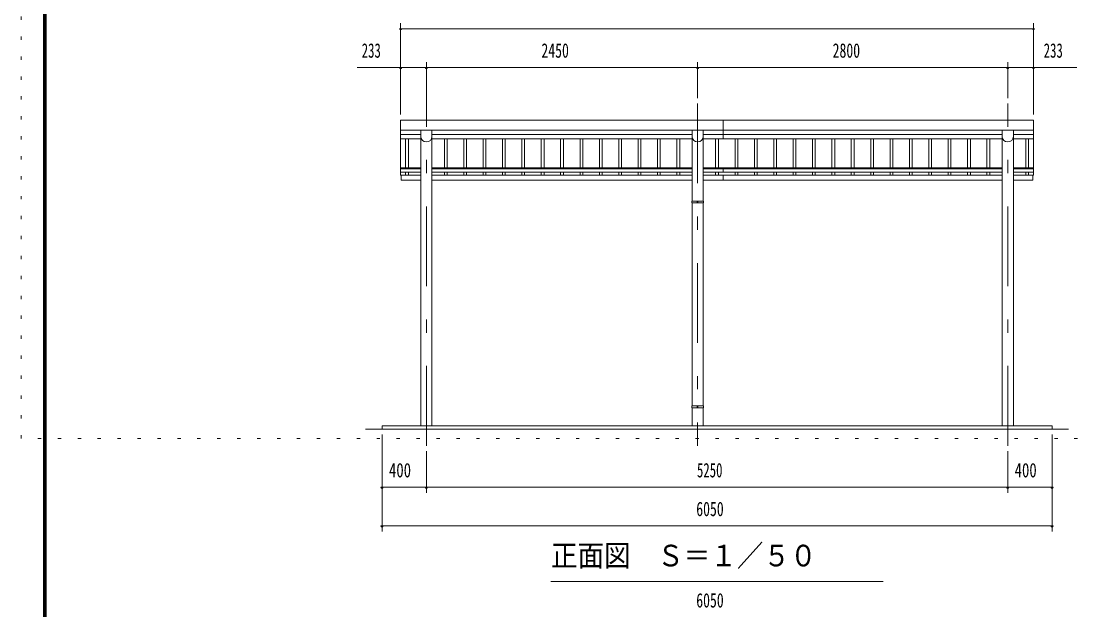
# Model space of a CAD drawing. Units: millimetres, scale not verified, with parts at other scales. Extents: x -25648 to 25658, y -10130 to 10130.
# Drawn here: x -3242 to 6335, y 184 to 5498 of the extents above; entities that cross this region are included whole.
import ezdxf
from ezdxf.enums import TextEntityAlignment as Align

# ---------------------------------------------------------------- set-up
doc = ezdxf.new("R2010")
doc.units = ezdxf.units.MM
doc.header["$LTSCALE"] = 60
doc.linetypes.add('USER3', pattern=[24, 12, -5, 2, -5])
doc.linetypes.add('USER4', pattern=[3, 0.5, -2.5])
for name, color, linetype, lineweight in [('0-2_1-05BOLD', 7, 'Continuous', 18), ('0-3_1-25CENTER', 3, 'USER3', 18), ('0-4_1-45THIN', 4, 'Continuous', 18), ('0-5_1-55DIM', 3, 'Continuous', 18), ('0-C_F-F1PAPER', 5, 'Continuous', 18), ('0-D_F-E_J_ADD', 5, 'USER4', 18)]:
    doc.layers.add(name, color=color, linetype=linetype, lineweight=lineweight)
doc.styles.add('ＭＳ ゴシック', font='')
doc.styles.get('ＭＳ ゴシック').set_extended_font_data('MS Gothic')

msp = doc.modelspace()

# ---------------------------------------------------------------- linework, layer by layer
at = {"layer": '0-2_1-05BOLD'}
for p, q in [((3096.43, 4604.67), (3096.43, 4435.72)), ((183.43, 4513.88), (5899.43, 4513.88)), ((365.63, 1845.67), (365.63, 4513.46)), ((467.23, 4513.46), (467.23, 1845.67)), ((2815.63, 3874.27), (2815.63, 4513.46)), ((2917.23, 4513.46), (2917.23, 3874.27)), ((5615.63, 1845.67), (5615.63, 4513.46)), ((5717.23, 4513.46), (5717.23, 1845.67)), ((365.63, 4474.8), (183.43, 4474.8)), ((183.43, 4435.72), (365.63, 4435.72)), ((2815.63, 4474.8), (467.23, 4474.8)), ((467.23, 4435.72), (2815.63, 4435.72)), ((5615.63, 4474.8), (2917.23, 4474.8)), ((2917.23, 4435.72), (5615.63, 4435.72)), ((5899.43, 4474.8), (5717.23, 4474.8)), ((5717.23, 4435.72), (5899.43, 4435.72)), ((365.63, 4175.57), (183.43, 4175.57)), ((183.43, 4166.18), (365.63, 4166.18)), ((365.63, 4136.55), (183.43, 4136.55)), ((467.23, 4175.57), (2815.63, 4175.57)), ((2815.63, 4166.18), (467.23, 4166.18)), ((467.23, 4136.55), (2815.63, 4136.55)), ((2917.23, 4175.57), (5615.63, 4175.57)), ((5615.63, 4166.18), (2917.23, 4166.18)), ((2917.23, 4136.55), (5615.63, 4136.55)), ((3096.43, 4175.57), (3096.43, 4136.55)), ((5899.43, 4175.57), (5717.23, 4175.57)), ((5717.23, 4166.18), (5899.43, 4166.18)), ((5717.23, 4136.55), (5899.43, 4136.55)), ((2815.63, 4109.38), (467.23, 4109.38)), ((467.23, 4064.37), (2815.63, 4064.37)), ((5615.63, 4109.38), (2917.23, 4109.38)), ((2917.23, 4064.37), (5615.63, 4064.37)), ((3096.43, 4109.38), (3096.43, 4064.37)), ((5899.43, 4109.38), (5717.23, 4109.38)), ((2815.63, 2024.27), (2815.63, 3858.27)), ((2863.38, 3858.27), (2863.38, 3874.27)), ((2863.38, 3866.27), (2869.47, 3866.27)), ((2869.47, 3874.27), (2869.47, 3858.27)), ((2917.23, 3858.27), (2917.23, 2024.27)), ((2863.38, 2024.27), (2863.38, 2008.27)), ((2869.47, 2016.27), (2863.38, 2016.27)), ((2869.47, 2008.27), (2869.47, 2024.27)), ((2815.63, 1845.67), (2815.63, 2008.27)), ((2917.23, 2008.27), (2917.23, 1845.67)), ((6216.43, 1815.67), (-133.57, 1815.67))]:
    msp.add_line(p, q, dxfattribs=at)
for points in [[(5899.43, 4109.38), (5899.43, 4604.67), (183.43, 4604.67), (183.43, 4109.38), (365.63, 4109.38)], [(188.43, 4109.38), (188.43, 4064.37), (365.63, 4064.37)], [(5717.23, 4064.37), (5894.43, 4064.37), (5894.43, 4109.38)], [(16.43, 1815.67), (16.43, 1845.67), (6066.43, 1845.67), (6066.43, 1815.67)]]:
    msp.add_lwpolyline(points, dxfattribs=at)
for points in [[(2918.83, 3874.27), (2918.83, 3858.27), (2814.03, 3858.27), (2814.03, 3874.27)], [(2918.83, 2024.27), (2814.03, 2024.27), (2814.03, 2008.27), (2918.83, 2008.27)]]:
    msp.add_lwpolyline(points, close=True, dxfattribs=at)
for centre in [(416.43, 4458.48), (2866.43, 4458.48), (5666.43, 4458.48)]:
    msp.add_arc(centre, 50.8, 180, 0, dxfattribs=at)
at = {"layer": '0-3_1-25CENTER'}
for p, q in [((416.43, 1665.67), (416.43, 4754.67)), ((2866.43, 4754.67), (2866.43, 1665.67)), ((5666.43, 1665.67), (5666.43, 4754.67))]:
    msp.add_line(p, q, dxfattribs=at)
at = {"layer": '0-4_1-45THIN'}
for p, q in [((228.93, 4435.72), (228.93, 4175.57)), ((253.93, 4175.57), (253.93, 4435.72)), ((578.93, 4175.57), (578.93, 4435.72)), ((603.93, 4435.72), (603.93, 4175.57)), ((753.93, 4435.72), (753.93, 4175.57)), ((778.93, 4175.57), (778.93, 4435.72)), ((928.93, 4175.57), (928.93, 4435.72)), ((953.93, 4435.72), (953.93, 4175.57)), ((1103.93, 4435.72), (1103.93, 4175.57)), ((1128.93, 4175.57), (1128.93, 4435.72)), ((1278.93, 4175.57), (1278.93, 4435.72)), ((1303.93, 4435.72), (1303.93, 4175.57)), ((1453.93, 4435.72), (1453.93, 4175.57)), ((1478.93, 4175.57), (1478.93, 4435.72)), ((1628.93, 4175.57), (1628.93, 4435.72)), ((1653.93, 4435.72), (1653.93, 4175.57)), ((1803.93, 4435.72), (1803.93, 4175.57)), ((1828.93, 4175.57), (1828.93, 4435.72)), ((1978.93, 4175.57), (1978.93, 4435.72)), ((2003.93, 4435.72), (2003.93, 4175.57)), ((2153.93, 4435.72), (2153.93, 4175.57)), ((2178.93, 4175.57), (2178.93, 4435.72)), ((2328.93, 4175.57), (2328.93, 4435.72)), ((2353.93, 4435.72), (2353.93, 4175.57)), ((2503.93, 4435.72), (2503.93, 4175.57)), ((2528.93, 4175.57), (2528.93, 4435.72)), ((2678.93, 4175.57), (2678.93, 4435.72)), ((2703.93, 4435.72), (2703.93, 4175.57)), ((3028.93, 4435.72), (3028.93, 4175.57)), ((3053.93, 4175.57), (3053.93, 4435.72)), ((3203.93, 4175.57), (3203.93, 4435.72)), ((3228.93, 4435.72), (3228.93, 4175.57)), ((3378.93, 4435.72), (3378.93, 4175.57)), ((3403.93, 4175.57), (3403.93, 4435.72)), ((3553.93, 4175.57), (3553.93, 4435.72)), ((3578.93, 4435.72), (3578.93, 4175.57)), ((3728.93, 4435.72), (3728.93, 4175.57)), ((3753.93, 4175.57), (3753.93, 4435.72)), ((3903.93, 4175.57), (3903.93, 4435.72)), ((3928.93, 4435.72), (3928.93, 4175.57)), ((4078.93, 4435.72), (4078.93, 4175.57)), ((4103.93, 4175.57), (4103.93, 4435.72)), ((4253.93, 4175.57), (4253.93, 4435.72)), ((4278.93, 4435.72), (4278.93, 4175.57)), ((4428.93, 4435.72), (4428.93, 4175.57)), ((4453.93, 4175.57), (4453.93, 4435.72)), ((4603.93, 4175.57), (4603.93, 4435.72)), ((4628.93, 4435.72), (4628.93, 4175.57)), ((4778.93, 4435.72), (4778.93, 4175.57)), ((4803.93, 4175.57), (4803.93, 4435.72)), ((4953.93, 4175.57), (4953.93, 4435.72)), ((4978.93, 4435.72), (4978.93, 4175.57)), ((5128.93, 4435.72), (5128.93, 4175.57)), ((5153.93, 4175.57), (5153.93, 4435.72)), ((5303.93, 4175.57), (5303.93, 4435.72)), ((5328.93, 4435.72), (5328.93, 4175.57)), ((5478.93, 4435.72), (5478.93, 4175.57)), ((5503.93, 4175.57), (5503.93, 4435.72)), ((5828.93, 4175.57), (5828.93, 4435.72)), ((5853.93, 4435.72), (5853.93, 4175.57)), ((228.93, 4136.55), (228.93, 4109.38)), ((253.93, 4109.38), (253.93, 4136.55)), ((578.93, 4109.38), (578.93, 4136.55)), ((603.93, 4136.55), (603.93, 4109.38)), ((753.93, 4136.55), (753.93, 4109.38)), ((778.93, 4109.38), (778.93, 4136.55)), ((928.93, 4109.38), (928.93, 4136.55)), ((953.93, 4136.55), (953.93, 4109.38)), ((1103.93, 4136.55), (1103.93, 4109.38)), ((1128.93, 4109.38), (1128.93, 4136.55)), ((1278.93, 4109.38), (1278.93, 4136.55)), ((1303.93, 4136.55), (1303.93, 4109.38)), ((1453.93, 4136.55), (1453.93, 4109.38)), ((1478.93, 4109.38), (1478.93, 4136.55)), ((1628.93, 4109.38), (1628.93, 4136.55)), ((1653.93, 4136.55), (1653.93, 4109.38)), ((1803.93, 4136.55), (1803.93, 4109.38)), ((1828.93, 4109.38), (1828.93, 4136.55)), ((1978.93, 4109.38), (1978.93, 4136.55)), ((2003.93, 4136.55), (2003.93, 4109.38)), ((2153.93, 4136.55), (2153.93, 4109.38)), ((2178.93, 4109.38), (2178.93, 4136.55)), ((2328.93, 4109.38), (2328.93, 4136.55)), ((2353.93, 4136.55), (2353.93, 4109.38)), ((2503.93, 4136.55), (2503.93, 4109.38)), ((2528.93, 4109.38), (2528.93, 4136.55)), ((2678.93, 4109.38), (2678.93, 4136.55)), ((2703.93, 4136.55), (2703.93, 4109.38)), ((3028.93, 4136.55), (3028.93, 4109.38)), ((3053.93, 4109.38), (3053.93, 4136.55)), ((3203.93, 4109.38), (3203.93, 4136.55)), ((3228.93, 4136.55), (3228.93, 4109.38)), ((3378.93, 4136.55), (3378.93, 4109.38)), ((3403.93, 4109.38), (3403.93, 4136.55)), ((3553.93, 4109.38), (3553.93, 4136.55)), ((3578.93, 4136.55), (3578.93, 4109.38)), ((3728.93, 4136.55), (3728.93, 4109.38)), ((3753.93, 4109.38), (3753.93, 4136.55)), ((3903.93, 4109.38), (3903.93, 4136.55)), ((3928.93, 4136.55), (3928.93, 4109.38)), ((4078.93, 4136.55), (4078.93, 4109.38)), ((4103.93, 4109.38), (4103.93, 4136.55)), ((4253.93, 4109.38), (4253.93, 4136.55)), ((4278.93, 4136.55), (4278.93, 4109.38)), ((4428.93, 4136.55), (4428.93, 4109.38)), ((4453.93, 4109.38), (4453.93, 4136.55)), ((4603.93, 4109.38), (4603.93, 4136.55)), ((4628.93, 4136.55), (4628.93, 4109.38)), ((4778.93, 4136.55), (4778.93, 4109.38)), ((4803.93, 4109.38), (4803.93, 4136.55)), ((4953.93, 4109.38), (4953.93, 4136.55)), ((4978.93, 4136.55), (4978.93, 4109.38)), ((5128.93, 4136.55), (5128.93, 4109.38)), ((5153.93, 4109.38), (5153.93, 4136.55)), ((5303.93, 4109.38), (5303.93, 4136.55)), ((5328.93, 4136.55), (5328.93, 4109.38)), ((5478.93, 4136.55), (5478.93, 4109.38)), ((5503.93, 4109.38), (5503.93, 4136.55)), ((5828.93, 4109.38), (5828.93, 4136.55)), ((5853.93, 4136.55), (5853.93, 4109.38))]:
    msp.add_line(p, q, dxfattribs=at)
at = {"layer": '0-5_1-55DIM'}
for p, q in [((183.43, 5479.67), (183.43, 4654.67)), ((5899.43, 5479.67), (5899.43, 4654.67)), ((193.43, 5429.67), (173.43, 5429.67)), ((183.43, 5429.67), (5899.43, 5429.67)), ((5909.43, 5429.67), (5889.43, 5429.67)), ((183.43, 5079.67), (-209.07, 5079.67)), ((193.43, 5079.67), (173.43, 5079.67)), ((183.43, 5079.67), (416.43, 5079.67)), ((426.43, 5079.67), (406.43, 5079.67)), ((416.43, 4654.67), (416.43, 5129.67)), ((416.43, 5079.67), (2866.43, 5079.67)), ((2876.43, 5079.67), (2856.43, 5079.67)), ((2866.43, 5129.67), (2866.43, 4804.67)), ((2866.43, 5079.67), (5666.43, 5079.67)), ((5676.43, 5079.67), (5656.43, 5079.67)), ((5666.43, 4804.67), (5666.43, 5129.67)), ((5666.43, 5079.67), (5899.43, 5079.67)), ((5909.43, 5079.67), (5889.43, 5079.67)), ((5899.43, 5079.67), (6291.93, 5079.67)), ((16.43, 890.67), (16.43, 1765.67)), ((6066.43, 890.67), (6066.43, 1765.67)), ((416.43, 1240.67), (416.43, 1615.67)), ((5666.43, 1240.67), (5666.43, 1615.67)), ((26.43, 1290.67), (6.43, 1290.67)), ((16.43, 1290.67), (416.43, 1290.67)), ((426.43, 1290.67), (406.43, 1290.67)), ((416.43, 1290.67), (5666.43, 1290.67)), ((5676.43, 1290.67), (5656.43, 1290.67)), ((5666.43, 1290.67), (6066.43, 1290.67)), ((6076.43, 1290.67), (6056.43, 1290.67)), ((26.43, 940.67), (6.43, 940.67)), ((16.43, 940.67), (6066.43, 940.67)), ((6076.43, 940.67), (6056.43, 940.67)), ((1541.43, 440.67), (4541.43, 440.67))]:
    msp.add_line(p, q, dxfattribs=at)
for centre in [(183.43, 5429.67), (5899.43, 5429.67), (183.43, 5079.67), (416.43, 5079.67), (2866.43, 5079.67), (5666.43, 5079.67), (5899.43, 5079.67), (16.43, 1290.67), (416.43, 1290.67), (5666.43, 1290.67), (6066.43, 1290.67), (16.43, 940.67), (6066.43, 940.67)]:
    msp.add_arc(centre, 10, 180, 0, dxfattribs=at)
at = {"layer": '0-C_F-F1PAPER'}
for points in [[(25657.78, -10130), (-3042.22, -10130), (-3042.22, 9970), (25657.78, 9970)], [(25655.28, -10127.5), (-3039.72, -10127.5), (-3039.72, 9967.5), (25655.28, 9967.5)], [(25652.78, -10125), (25652.78, 9965), (-3037.22, 9965), (-3037.22, -10125)], [(25650.28, -10122.5), (-3034.72, -10122.5), (-3034.72, 9962.5), (25650.28, 9962.5)], [(25647.78, -10120), (25647.78, 9960), (-3032.22, 9960), (-3032.22, -10120)], [(25645.28, -10117.5), (-3029.72, -10117.5), (-3029.72, 9957.5), (25645.28, 9957.5)], [(25642.78, -10115), (25642.78, 9955), (-3027.22, 9955), (-3027.22, -10115)], [(25640.28, -10112.5), (-3024.72, -10112.5), (-3024.72, 9952.5), (25640.28, 9952.5)], [(25637.78, -10110), (-3022.22, -10110), (-3022.22, 9950), (25637.78, 9950)], [(25635.28, -10107.5), (-3019.72, -10107.5), (-3019.72, 9947.5), (25635.28, 9947.5)], [(25632.78, -10105), (25632.78, 9945), (-3017.22, 9945), (-3017.22, -10105)]]:
    msp.add_lwpolyline(points, close=True, dxfattribs=at)
at = {"layer": '0-D_F-E_J_ADD'}
msp.add_lwpolyline([(8637.78, 1730), (-3242.22, 1730), (-3242.22, 10130), (8637.78, 10130)], close=True, dxfattribs=at)

# ---------------------------------------------------------------- texts
at = {"layer": '0-5_1-55DIM', "color": 7, "style": 'ＭＳ ゴシック'}
for s, height, width, p in [('233', 130.2, 0.65, (-167.25, 5129.67)), ('2450', 130.2, 0.7, (1455.42, 5129.67)), ('2800', 130.2, 0.7, (4085.16, 5129.67)), ('233', 130.2, 0.65, (5991.26, 5129.67)), ('400', 130.2, 0.75, (78.81, 1340.67)), ('5250', 130.2, 0.65, (2860.08, 1340.67)), ('400', 130.2, 0.75, (5728.81, 1340.67)), ('6050', 130.2, 0.7, (2853.65, 990.67)), ('正面図\u3000Ｓ＝１／５０', 195.4, 0.9, (1541.43, 517.31)), ('6050', 130.2, 0.7, (2853.64, 165.67))]:
    msp.add_text(s, height=height, dxfattribs=dict(at, width=width)).set_placement(p, align=Align.BOTTOM_LEFT)

doc.saveas('drawing.dxf')
